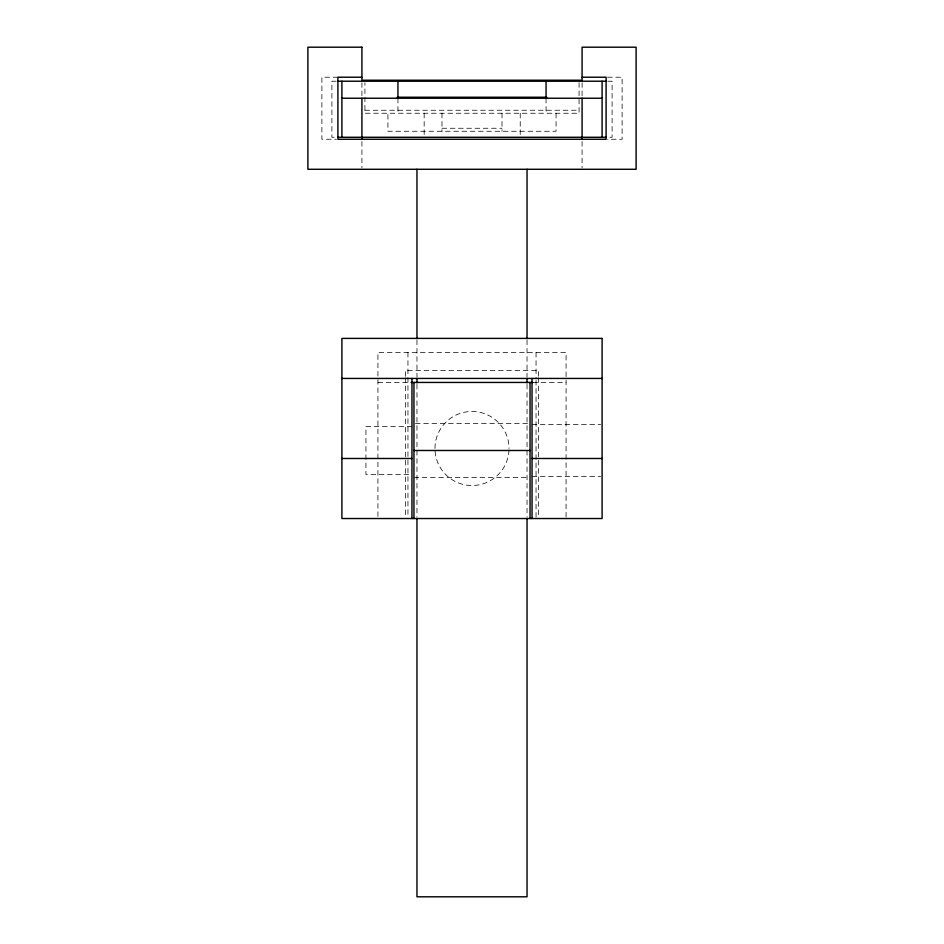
<?xml version="1.0" encoding="UTF-8"?>
<svg xmlns="http://www.w3.org/2000/svg" width="944" height="944" viewBox="0 0 944 944"><rect width="100%" height="100%" fill="white"/><g stroke="black" fill="none" stroke-linecap="round" stroke-linejoin="round"><path stroke-width="0.71" stroke-dasharray="4.72 3.54" d="M337.905 77.219L321.892 77.219L321.892 139.264L336.453 139.264M607.547 77.219L622.108 77.219L622.108 139.264L607.547 139.264M336.194 81.219L331.899 81.219L331.899 137.269L336.194 137.269M607.806 81.219L612.101 81.219L612.101 137.269L607.806 137.269M364.927 110.247L579.073 110.247M441.981 128.254L502.019 128.254M377.93 382.438L410.038 382.438M532.923 382.438L566.07 382.438M415.431 423.467L528.569 423.467M532.038 424.47L600.632 424.47M411.962 426.464L365.93 426.464L365.93 474.502L411.962 474.502M532.038 476.508L600.632 476.508M413.956 477.499L528.569 477.499M582.082 82.694L582.082 97.444M582.082 141.541L582.082 167.831M579.073 82.683L579.073 113.245L364.927 113.245L364.927 82.683M566.07 517.064L566.07 352.419L377.93 352.419L377.93 517.064M556.063 113.245L556.063 131.263L387.937 131.263L387.937 113.245M546.057 98.235L546.057 113.245M538.646 376.29L538.646 370.426L405.354 370.426L405.354 376.29M538.646 377.765L538.646 517.064M536.05 352.419L536.05 378.874M536.05 380.349L536.05 518.527M527.035 340.123L527.035 376.939M527.035 384.302L527.035 516.84M520.227 113.245L520.227 137.269M502.019 113.245L502.019 131.263M441.981 113.245L441.981 131.263M424.163 113.245L424.163 136.066M416.965 340.123L416.965 376.939M416.965 384.302L416.965 516.84M407.95 352.419L407.95 375.936M407.95 377.411L407.95 517.064M405.354 377.765L405.354 517.064M397.943 98.235L397.943 113.245M361.918 82.694L361.918 97.444M361.918 141.541L361.918 167.831M509.005 449.863A37.028 37.028 0 0 1 472 485.511A37.028 37.028 0 0 1 434.995 449.863M434.972 448.483A37.028 37.028 0 0 1 472 411.454A37.028 37.028 0 0 1 509.028 448.483"/><path stroke-width="1.42" d="M361.918 77.219L337.905 77.219L337.905 139.264L606.095 139.264L606.095 77.219L582.082 77.219M337.622 81.219L606.378 81.219M397.188 97.232L546.812 97.232M341.905 98.235L602.095 98.235M337.622 137.269L606.378 137.269M341.905 378.438L602.095 378.438M411.077 382.438L532.923 382.438M413.956 450.489L530.044 450.489M341.905 458.489L411.962 458.489M532.038 458.489L602.095 458.489M602.095 81.219L602.095 137.269M582.082 98.235L582.082 139.264M546.057 81.219L546.057 98.235M532.038 378.438L532.038 518.527M530.044 382.438L530.044 518.527M527.035 169.283L527.035 338.648M527.035 378.414L527.035 382.827M527.035 518.315L527.035 896.8L416.965 896.8L416.965 518.315M416.965 169.283L416.965 338.648M416.965 378.414L416.965 382.827M413.956 382.438L413.956 518.527M411.962 378.438L411.962 518.527M397.943 81.219L397.943 98.235M361.918 98.235L361.918 139.264M341.905 81.219L341.905 137.269M361.918 47.2L307.886 47.2L307.886 169.283L636.114 169.283L636.114 47.2L582.082 47.2L582.082 80.228L361.918 80.228L361.918 47.2M602.095 338.4L341.905 338.4L341.905 518.527L602.095 518.527L602.095 338.4"/></g></svg>
